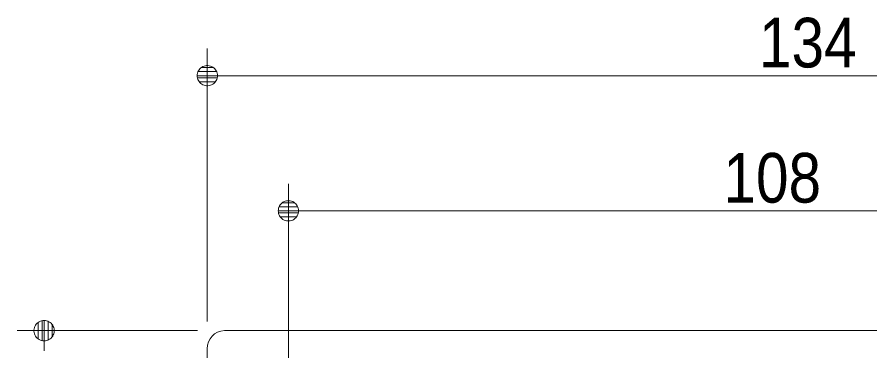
# Model space of a CAD drawing. Units: millimetres, scale not verified, with parts at other scales. Extents: x -4547 to 4547, y -2284 to 2284.
# Drawn here: x -2428.6 to -1955.6, y 1579.2 to 1764.5 of the extents above; entities that cross this region are included whole.
import ezdxf
from ezdxf.enums import TextEntityAlignment as Align

# ---------------------------------------------------------------- set-up
doc = ezdxf.new("R2010")
doc.units = ezdxf.units.MM
doc.header["$LTSCALE"] = 20
for name, color, linetype, lineweight in [('0-0_3一般', 7, 'Continuous', 9), ('0-2_0', 7, 'Continuous', 9), ('0-3_2寸法-1', 7, 'Continuous', 9)]:
    doc.layers.add(name, color=color, linetype=linetype, lineweight=lineweight)
doc.styles.add('ＭＳ Ｐゴシック', font='')
doc.styles.get('ＭＳ Ｐゴシック').set_extended_font_data('MS PGothic')

# ---------------------------------------------------------------- blocks, each defined once
blk = doc.blocks.new('_Dot')
at = {"layer": '0-2_0'}
for p, q in [((-10, 0), (-20, 0)), ((9.78, 2), (-9.78, 2)), ((7.99, 6), (-7.99, 6)), ((9.16, -3.98), (-9.16, -3.98)), ((6, -7.98), (-6, -7.98))]:
    blk.add_line(p, q, dxfattribs=at)
for points in [[(10, 0), (9.92, 1.25), (9.69, 2.49), (9.3, 3.68), (8.76, 4.82), (8.09, 5.88), (7.29, 6.85), (6.37, 7.71), (5.36, 8.44), (4.26, 9.05), (3.09, 9.51), (1.87, 9.82), (0.63, 9.98), (-0.63, 9.98), (-1.87, 9.82), (-3.09, 9.51), (-4.26, 9.05), (-5.36, 8.44), (-6.37, 7.71), (-7.29, 6.85), (-8.09, 5.88), (-8.76, 4.82), (-9.3, 3.68), (-9.69, 2.49), (-9.92, 1.25), (-10, 0), (0, 0)], [(-10, 0), (-9.92, -1.25), (-9.69, -2.49), (-9.3, -3.68), (-8.76, -4.82), (-8.09, -5.88), (-7.29, -6.85), (-6.37, -7.71), (-5.36, -8.44), (-4.26, -9.05), (-3.09, -9.51), (-1.87, -9.82), (-0.63, -9.98), (0.63, -9.98), (1.87, -9.82), (3.09, -9.51), (4.26, -9.05), (5.36, -8.44), (6.37, -7.71), (7.29, -6.85), (8.09, -5.88), (8.76, -4.82), (9.3, -3.68), (9.69, -2.49), (9.92, -1.25), (10, 0), (0, 0)]]:
    blk.add_lwpolyline(points, close=True, dxfattribs=at)
blk = doc.blocks.new('グループ-74')
at = {"layer": '0-0_3一般'}
for p, q in [((-7240, 31810), (-19460, 31810)), ((-19650, 31610), (-19650, 27310))]:
    blk.add_line(p, q, dxfattribs=at)
blk.add_arc((-19455, 31615), 195.1, 91.4688, 181.4688, dxfattribs=at)
blk = doc.blocks.new('グループ-75')
at = {"layer": '0-0_3一般'}
blk.add_blockref('グループ-74', (0, 0), dxfattribs=at)
blk = doc.blocks.new('グループ-82')
at = {"layer": '0-0_3一般'}
blk.add_blockref('グループ-75', (0, 0), dxfattribs=at)

msp = doc.modelspace()

# ---------------------------------------------------------------- linework, layer by layer
at = {"layer": '0-3_2寸法-1'}
for p, q in [((-2323.12, 1595.5), (-2323.12, 1747)), ((-2311.87, 1732), (-1664.38, 1732)), ((-2278.12, 1437.5), (-2278.12, 1672)), ((-2266.87, 1657), (-1749.38, 1657)), ((-2328.62, 1590.5), (-2428.62, 1590.5))]:
    msp.add_line(p, q, dxfattribs=at)

# ---------------------------------------------------------------- block references
at = {"layer": '0-0_3一般', "xscale": 0.05, "yscale": 0.05}
msp.add_blockref('グループ-82', (-1340.62, 0), dxfattribs=at)
at = {"layer": '0-3_2寸法-1', "xscale": 0.5627563, "yscale": 0.5627563}
for p, rotation in [((-2323.12, 1732), 180), ((-2278.12, 1657), 180), ((-2413.62, 1590.5), 90)]:
    msp.add_blockref('_Dot', p, dxfattribs=dict(at, rotation=rotation))

# ---------------------------------------------------------------- texts
at = {"layer": '0-3_2寸法-1', "style": 'ＭＳ Ｐゴシック', "width": 0.9}
for s, p in [('134', (-2017.16, 1728.28)), ('108', (-2036.87, 1653.28))]:
    msp.add_text(s, height=27.57, dxfattribs=at).set_placement(p, align=Align.BOTTOM_LEFT)

doc.saveas('drawing.dxf')
